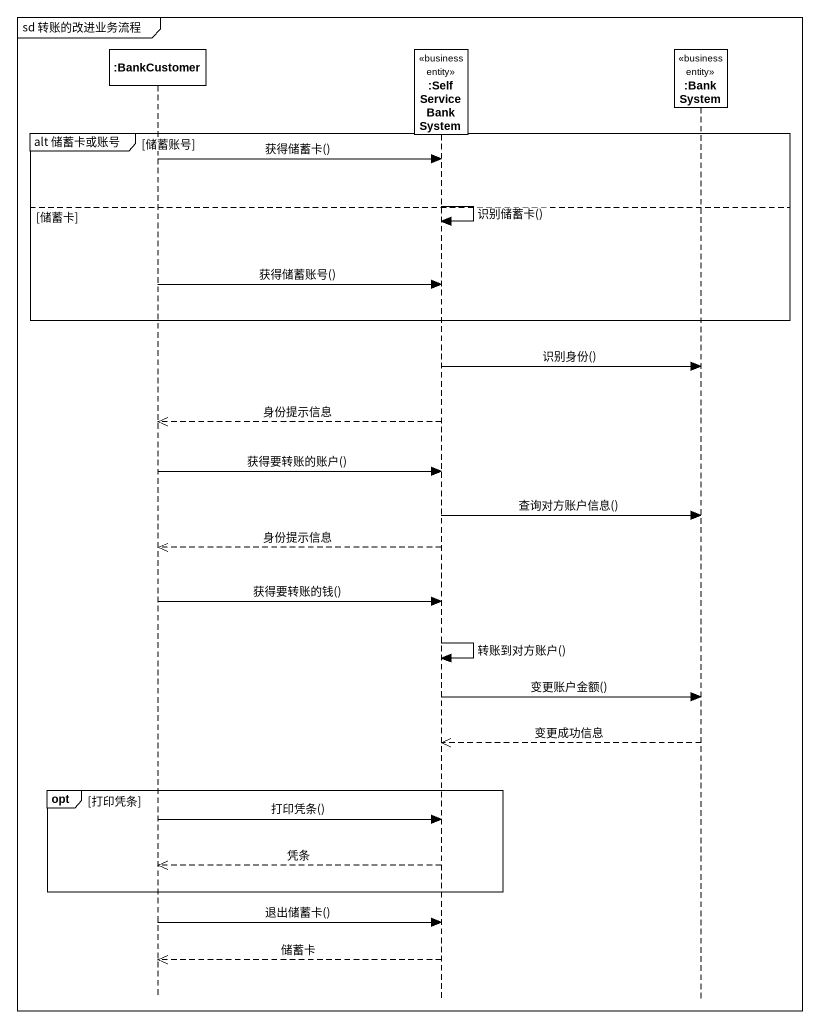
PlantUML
@startuml
mainframe sd 转账的改进业务流程
hide footbox
participant ":BankCustomer" as BankCustomer
participant ":SelfService BankSystem" as SelfService_BankSystem <<business entity>>
participant ":BankSystem" as BankSystem <<business entity>>

group alt 储蓄卡或账号 [储蓄账号]
  BankCustomer -> SelfService_BankSystem : 获得储蓄卡()
  SelfService_BankSystem -> SelfService_BankSystem : 识别储蓄卡()
else 储蓄卡
  BankCustomer -> SelfService_BankSystem : 获得储蓄账号()
end
SelfService_BankSystem -> BankSystem : 识别身份()
SelfService_BankSystem -->> BankCustomer : 身份提示信息
BankCustomer -> SelfService_BankSystem : 获得要转账的账户()
SelfService_BankSystem -> BankSystem : 查询对方账户信息()
SelfService_BankSystem -->> BankCustomer : 身份提示信息
BankCustomer -> SelfService_BankSystem : 获得要转账的钱()
SelfService_BankSystem -> SelfService_BankSystem : 转账到对方账户()
SelfService_BankSystem -> BankSystem : 变更账户金额()
BankSystem -->> SelfService_BankSystem : 变更成功信息
opt 打印凭条
  BankCustomer -> SelfService_BankSystem : 打印凭条()
  SelfService_BankSystem -->> BankCustomer : 凭条
end
BankCustomer -> SelfService_BankSystem : 退出储蓄卡()
SelfService_BankSystem -->> BankCustomer : 储蓄卡
@enduml
